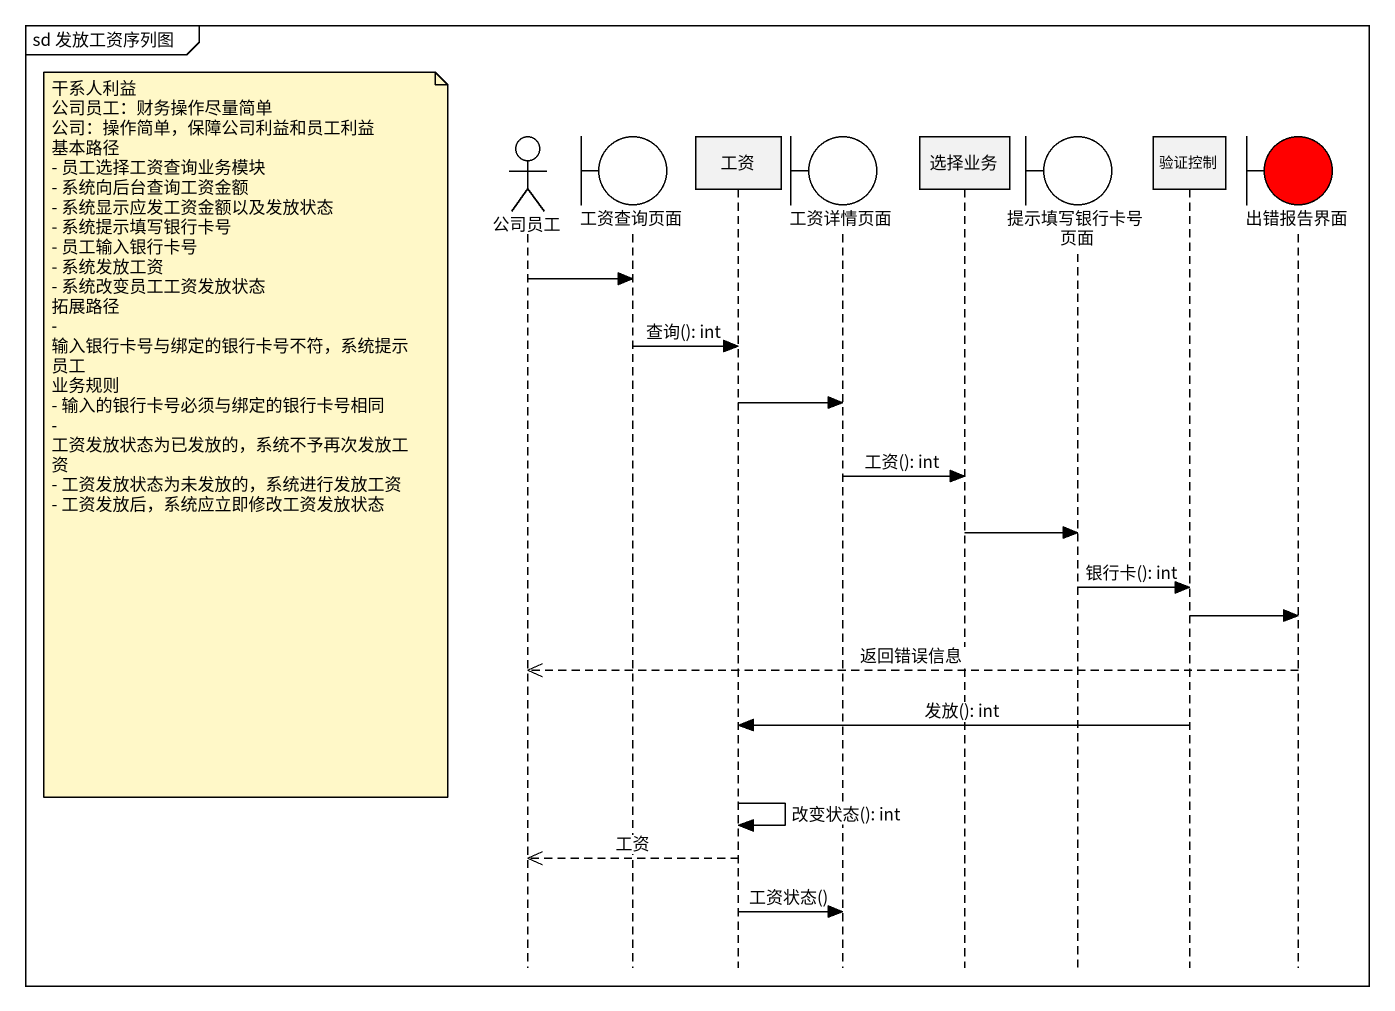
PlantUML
@startuml
mainframe sd 发放工资序列图
hide footbox
actor 公司员工
boundary 工资查询页面
participant 工资
boundary 工资详情页面
participant 选择业务
boundary 提示填写银行卡号页面
participant 验证控制
boundary 出错报告界面 #FF0000

公司员工 -> 工资查询页面
工资查询页面 -> 工资 : 查询(): int
工资 -> 工资详情页面
note left of 公司员工
  干系人利益
  公司员工：财务操作尽量简单
  公司：操作简单，保障公司利益和员工利益
  基本路径
  - 员工选择工资查询业务模块
  - 系统向后台查询工资金额
  - 系统显示应发工资金额以及发放状态
  - 系统提示填写银行卡号
  - 员工输入银行卡号
  - 系统发放工资
  - 系统改变员工工资发放状态
  拓展路径
  - 输入银行卡号与绑定的银行卡号不符，系统提示员工
  业务规则
  - 输入的银行卡号必须与绑定的银行卡号相同
  - 工资发放状态为已发放的，系统不予再次发放工资
  - 工资发放状态为未发放的，系统进行发放工资
  - 工资发放后，系统应立即修改工资发放状态
end note
工资详情页面 -> 选择业务 : 工资(): int
选择业务 -> 提示填写银行卡号页面
提示填写银行卡号页面 -> 验证控制 : 银行卡(): int
验证控制 -> 出错报告界面
出错报告界面 -->> 公司员工 : 返回错误信息
验证控制 -> 工资 : 发放(): int
工资 -> 工资 : 改变状态(): int
工资 -->> 公司员工 : 工资
工资 -> 工资详情页面 : 工资状态()
@enduml
